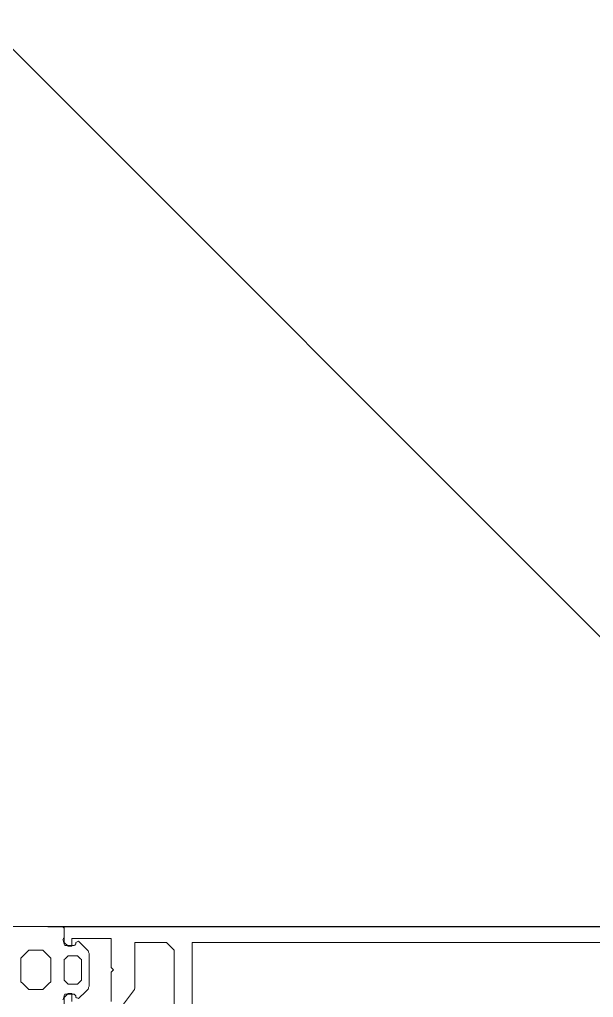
# Model space of a CAD drawing. Header units: millimetres. Extents: x 97 to 214665, y -4577 to 61202.
# Drawn here: x 189862.4 to 189935.4, y 22416 to 22540.2 of the extents above; entities that cross this region are included whole.
import ezdxf

# ---------------------------------------------------------------- set-up
doc = ezdxf.new("R2010")
doc.units = ezdxf.units.MM
for name, color, linetype, lineweight in [('A-GLAZ-CWMG-OTLN', 51, 'Continuous', 9), ('G-XREF-____-OTLN', 8, 'Continuous', 9), ('S-COLS-____-MCUT', 52, 'Continuous', 9), ('S-COLS-____-OTLN', 52, 'Continuous', 9)]:
    doc.layers.add(name, color=color, linetype=linetype, lineweight=lineweight)

# ---------------------------------------------------------------- blocks, each defined once
blk = doc.blocks.new('BSC_Колонна _Прямоугольная - 400x400-V33-О_АИ_ПП_4_200_Целиком')
at = {"layer": 'S-COLS-____-OTLN', "lineweight": 5}
h = blk.add_hatch(dxfattribs=at)
h.set_pattern_fill('FP_69', color=256, style=0, pattern_type=2)
h.set_pattern_definition([(135, (-132500, -22625), (-142.5612, -142.5612), []), (135, (-132357.44, -22625), (-142.5612, -142.5612), [252.016, -50.403, 3.353, -47.05])])
h.paths.add_polyline_path([(76.2, -200), (200, -200), (200, 200), (-200, 200), (-199.87, -200), (-130.18, -200)])
at = {"layer": 'S-COLS-____-MCUT', "color": 130, "lineweight": 25}
blk.add_line((-132.11, -200), (200, -200), dxfattribs=at)
blk = doc.blocks.new('Прямоугольный импост - 200_dwg-17677014-О_АИ_ПП_4_200_Целиком')
at = {"layer": 'G-XREF-____-OTLN', "color": 10, "lineweight": 5, "flags": 128}
for points in [[(227971.45, 196911.97), (227971.45, 196781.97), (227973.45, 196781.97), (227973.95, 196782.47), (227973.95, 196782.97), (227972.95, 196782.97), (227972.95, 196787.97), (227976.65, 196787.97), (227976.95, 196788.27), (227977.25, 196787.97), (227980.95, 196787.97)], [(227980.95, 196782.97), (227979.95, 196782.97), (227979.95, 196782.47), (227980.45, 196781.97), (227982.45, 196781.97)], [(227981.83, 196789.16), (227979.43, 196790.91), (227979.25, 196790.97), (227973.45, 196790.97), (227973.45, 196794.97), (227974.45, 196795.97), (227990.45, 196795.97)], [(227974.52, 196785.02), (227974.22, 196784.72), (227973.92, 196784.42), (227973.61, 196784.11), (227973.31, 196783.81)], [(227974.88, 196785.17), (227974.79, 196785.13), (227974.7, 196785.09), (227974.61, 196785.06), (227974.52, 196785.02)], [(227979.03, 196785.17), (227977.99, 196785.17), (227976.95, 196785.17), (227975.91, 196785.17), (227974.88, 196785.17)], [(227979.38, 196785.02), (227979.29, 196785.06), (227979.2, 196785.09), (227979.12, 196785.13), (227979.03, 196785.17)], [(227980.59, 196783.81), (227980.29, 196784.11), (227979.99, 196784.42), (227979.68, 196784.72), (227979.38, 196785.02)], [(227973.31, 196783.81), (227973.35, 196783.72), (227973.38, 196783.64), (227973.42, 196783.55), (227973.45, 196783.47)], [(227973.45, 196783.47), (227973.5, 196783.47), (227973.55, 196783.47), (227973.6, 196783.47), (227973.65, 196783.47)], [(227973.65, 196783.47), (227973.7, 196783.42), (227973.75, 196783.37), (227973.8, 196783.32), (227973.85, 196783.27)], [(227975.15, 196783.67), (227975.28, 196783.79), (227975.4, 196783.92), (227975.53, 196784.04), (227975.65, 196784.17)], [(227975.15, 196782.47), (227975.15, 196782.77), (227975.15, 196783.07), (227975.15, 196783.37), (227975.15, 196783.67)], [(227975.65, 196784.17), (227976.3, 196784.17), (227976.95, 196784.17), (227977.6, 196784.17), (227978.25, 196784.17)], [(227978.25, 196784.17), (227978.38, 196784.04), (227978.5, 196783.92), (227978.63, 196783.79), (227978.75, 196783.67)], [(227978.75, 196783.67), (227978.75, 196783.37), (227978.75, 196783.07), (227978.75, 196782.77), (227978.75, 196782.47)], [(227980.05, 196783.27), (227980.1, 196783.32), (227980.15, 196783.37), (227980.2, 196783.42), (227980.25, 196783.47)], [(227980.25, 196783.47), (227980.3, 196783.47), (227980.35, 196783.47), (227980.4, 196783.47), (227980.45, 196783.47)], [(227980.45, 196783.47), (227980.49, 196783.55), (227980.52, 196783.64), (227980.56, 196783.72), (227980.59, 196783.81)], [(227973.85, 196783.27), (227973.85, 196782.97), (227973.85, 196782.67), (227973.85, 196782.37), (227973.85, 196782.07)], [(227975.65, 196781.97), (227975.53, 196782.09), (227975.4, 196782.22), (227975.28, 196782.34), (227975.15, 196782.47)], [(227978.75, 196782.47), (227978.63, 196782.34), (227978.5, 196782.22), (227978.38, 196782.09), (227978.25, 196781.97)], [(227980.05, 196782.07), (227980.05, 196782.37), (227980.05, 196782.67), (227980.05, 196782.97), (227980.05, 196783.27)], [(227971.65, 196781.97), (227971.6, 196781.92), (227971.55, 196781.87), (227971.5, 196781.82), (227971.45, 196781.77)], [(227971.45, 196781.77), (227971.45, 196779.89), (227971.45, 196778.02), (227971.45, 196776.14), (227971.45, 196774.27)], [(227972.83, 196781.97), (227972.53, 196781.97), (227972.24, 196781.97), (227971.95, 196781.97), (227971.65, 196781.97)], [(227973.14, 196781.82), (227973.06, 196781.85), (227972.98, 196781.89), (227972.9, 196781.93), (227972.83, 196781.97)], [(227973.85, 196782.07), (227973.67, 196782), (227973.5, 196781.94), (227973.32, 196781.88), (227973.14, 196781.82)], [(227978.25, 196781.97), (227977.6, 196781.97), (227976.95, 196781.97), (227976.3, 196781.97), (227975.65, 196781.97)], [(227980.77, 196781.82), (227980.59, 196781.88), (227980.41, 196781.94), (227980.23, 196782), (227980.05, 196782.07)], [(227974.45, 196779.27), (227974.7, 196779.52), (227974.95, 196779.77), (227975.2, 196780.02), (227975.45, 196780.27)], [(227975.45, 196780.27), (227976.2, 196780.27), (227976.95, 196780.27), (227977.7, 196780.27), (227978.45, 196780.27)], [(227978.45, 196780.27), (227978.7, 196780.02), (227978.95, 196779.77), (227979.2, 196779.52), (227979.45, 196779.27)], [(227974.45, 196777.47), (227974.45, 196777.92), (227974.45, 196778.37), (227974.45, 196778.82), (227974.45, 196779.27)], [(227979.45, 196779.27), (227979.45, 196778.82), (227979.45, 196778.37), (227979.45, 196777.92), (227979.45, 196777.47)], [(227975.45, 196776.47), (227975.2, 196776.72), (227974.95, 196776.97), (227974.7, 196777.22), (227974.45, 196777.47)], [(227979.45, 196777.47), (227979.2, 196777.22), (227978.95, 196776.97), (227978.7, 196776.72), (227978.45, 196776.47)], [(227978.45, 196776.47), (227977.7, 196776.47), (227976.95, 196776.47), (227976.2, 196776.47), (227975.45, 196776.47)]]:
    blk.add_lwpolyline(points, dxfattribs=at)
blk.add_lwpolyline([(227973.45, 196906.97), (227973.45, 196798.27), (228019.45, 196798.27), (228019.45, 196906.97)], close=True, dxfattribs=at)
blk = doc.blocks.new('Прямоугольный импост - 200_dwg-V118-О_АИ_ПП_4_200_Целиком')
at = {"layer": 'G-XREF-____-OTLN', "color": 10, "lineweight": 5, "flags": 128}
for points in [[(227971.45, 196911.97), (227971.45, 196781.97), (227973.45, 196781.97), (227973.95, 196782.47), (227973.95, 196782.97), (227972.95, 196782.97), (227972.95, 196787.97), (227976.65, 196787.97), (227976.95, 196788.27), (227977.25, 196787.97), (227980.95, 196787.97)], [(227980.95, 196782.97), (227979.95, 196782.97), (227979.95, 196782.47), (227980.45, 196781.97), (227982.45, 196781.97)], [(227981.83, 196789.16), (227979.43, 196790.91), (227979.25, 196790.97), (227973.45, 196790.97), (227973.45, 196794.97), (227974.45, 196795.97), (227990.45, 196795.97)], [(227974.52, 196785.02), (227974.22, 196784.72), (227973.92, 196784.42), (227973.61, 196784.11), (227973.31, 196783.81)], [(227974.88, 196785.17), (227974.79, 196785.13), (227974.7, 196785.09), (227974.61, 196785.06), (227974.52, 196785.02)], [(227979.03, 196785.17), (227977.99, 196785.17), (227976.95, 196785.17), (227975.91, 196785.17), (227974.88, 196785.17)], [(227979.38, 196785.02), (227979.29, 196785.06), (227979.2, 196785.09), (227979.12, 196785.13), (227979.03, 196785.17)], [(227980.59, 196783.81), (227980.29, 196784.11), (227979.99, 196784.42), (227979.68, 196784.72), (227979.38, 196785.02)], [(227973.31, 196783.81), (227973.35, 196783.72), (227973.38, 196783.64), (227973.42, 196783.55), (227973.45, 196783.47)], [(227973.45, 196783.47), (227973.5, 196783.47), (227973.55, 196783.47), (227973.6, 196783.47), (227973.65, 196783.47)], [(227973.65, 196783.47), (227973.7, 196783.42), (227973.75, 196783.37), (227973.8, 196783.32), (227973.85, 196783.27)], [(227975.15, 196783.67), (227975.28, 196783.79), (227975.4, 196783.92), (227975.53, 196784.04), (227975.65, 196784.17)], [(227975.15, 196782.47), (227975.15, 196782.77), (227975.15, 196783.07), (227975.15, 196783.37), (227975.15, 196783.67)], [(227975.65, 196784.17), (227976.3, 196784.17), (227976.95, 196784.17), (227977.6, 196784.17), (227978.25, 196784.17)], [(227978.25, 196784.17), (227978.38, 196784.04), (227978.5, 196783.92), (227978.63, 196783.79), (227978.75, 196783.67)], [(227978.75, 196783.67), (227978.75, 196783.37), (227978.75, 196783.07), (227978.75, 196782.77), (227978.75, 196782.47)], [(227980.05, 196783.27), (227980.1, 196783.32), (227980.15, 196783.37), (227980.2, 196783.42), (227980.25, 196783.47)], [(227980.25, 196783.47), (227980.3, 196783.47), (227980.35, 196783.47), (227980.4, 196783.47), (227980.45, 196783.47)], [(227980.45, 196783.47), (227980.49, 196783.55), (227980.52, 196783.64), (227980.56, 196783.72), (227980.59, 196783.81)], [(227973.85, 196783.27), (227973.85, 196782.97), (227973.85, 196782.67), (227973.85, 196782.37), (227973.85, 196782.07)], [(227975.65, 196781.97), (227975.53, 196782.09), (227975.4, 196782.22), (227975.28, 196782.34), (227975.15, 196782.47)], [(227978.75, 196782.47), (227978.63, 196782.34), (227978.5, 196782.22), (227978.38, 196782.09), (227978.25, 196781.97)], [(227980.05, 196782.07), (227980.05, 196782.37), (227980.05, 196782.67), (227980.05, 196782.97), (227980.05, 196783.27)], [(227971.65, 196781.97), (227971.6, 196781.92), (227971.55, 196781.87), (227971.5, 196781.82), (227971.45, 196781.77)], [(227971.45, 196781.77), (227971.45, 196779.89), (227971.45, 196778.02), (227971.45, 196776.14), (227971.45, 196774.27)], [(227972.83, 196781.97), (227972.53, 196781.97), (227972.24, 196781.97), (227971.95, 196781.97), (227971.65, 196781.97)], [(227973.14, 196781.82), (227973.06, 196781.85), (227972.98, 196781.89), (227972.9, 196781.93), (227972.83, 196781.97)], [(227973.85, 196782.07), (227973.67, 196782), (227973.5, 196781.94), (227973.32, 196781.88), (227973.14, 196781.82)], [(227978.25, 196781.97), (227977.6, 196781.97), (227976.95, 196781.97), (227976.3, 196781.97), (227975.65, 196781.97)], [(227980.77, 196781.82), (227980.59, 196781.88), (227980.41, 196781.94), (227980.23, 196782), (227980.05, 196782.07)], [(227974.45, 196779.27), (227974.7, 196779.52), (227974.95, 196779.77), (227975.2, 196780.02), (227975.45, 196780.27)], [(227975.45, 196780.27), (227976.2, 196780.27), (227976.95, 196780.27), (227977.7, 196780.27), (227978.45, 196780.27)], [(227978.45, 196780.27), (227978.7, 196780.02), (227978.95, 196779.77), (227979.2, 196779.52), (227979.45, 196779.27)], [(227974.45, 196777.47), (227974.45, 196777.92), (227974.45, 196778.37), (227974.45, 196778.82), (227974.45, 196779.27)], [(227979.45, 196779.27), (227979.45, 196778.82), (227979.45, 196778.37), (227979.45, 196777.92), (227979.45, 196777.47)], [(227975.45, 196776.47), (227975.2, 196776.72), (227974.95, 196776.97), (227974.7, 196777.22), (227974.45, 196777.47)], [(227979.45, 196777.47), (227979.2, 196777.22), (227978.95, 196776.97), (227978.7, 196776.72), (227978.45, 196776.47)], [(227978.45, 196776.47), (227977.7, 196776.47), (227976.95, 196776.47), (227976.2, 196776.47), (227975.45, 196776.47)]]:
    blk.add_lwpolyline(points, dxfattribs=at)
blk.add_lwpolyline([(227973.45, 196906.97), (227973.45, 196798.27), (228019.45, 196798.27), (228019.45, 196906.97)], close=True, dxfattribs=at)
blk = doc.blocks.new('Прямоугольный импост - 42х50х200h-V133-О_АИ_ПП_4_200_Целиком')
for name in ['Прямоугольный импост - 200_dwg-17677014-О_АИ_ПП_4_200_Целиком', 'Прямоугольный импост - 200_dwg-V118-О_АИ_ПП_4_200_Целиком']:
    blk.add_blockref(name, (-227996.45, -196751.8))
blk = doc.blocks.new('0083_СОШ675_АР_R22_rvt-1-О_АИ_ПП_4_200_Целиком')
at = {"layer": 'A-GLAZ-CWMG-OTLN', "color": 90, "lineweight": 9, "rotation": 270}
blk.add_blockref('Прямоугольный импост - 42х50х200h-V133-О_АИ_ПП_4_200_Целиком', (132339.8, 22400), dxfattribs=at)
at = {"layer": 'S-COLS-____-OTLN', "color": 90, "lineweight": 9}
blk.add_blockref('BSC_Колонна _Прямоугольная - 400x400-V33-О_АИ_ПП_4_200_Целиком', (132500, 22625), dxfattribs=at)

msp = doc.modelspace()

# ---------------------------------------------------------------- block references
at = {"color": 250, "lineweight": 5}
msp.add_blockref('0083_СОШ675_АР_R22_rvt-1-О_АИ_ПП_4_200_Целиком', (57498.114412, 0), dxfattribs=at)

doc.saveas('drawing.dxf')
